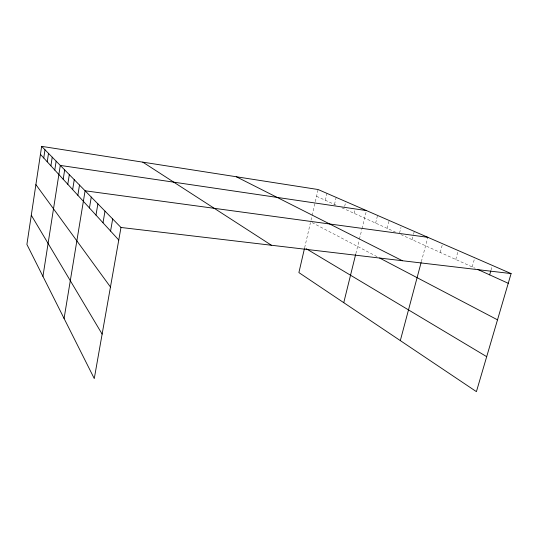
<?xml version="1.0" encoding="UTF-8"?>
<svg xmlns="http://www.w3.org/2000/svg" width="538" height="538" viewBox="0 0 538 538"><rect width="100%" height="100%" fill="white"/><g stroke="black" fill="none" stroke-linecap="round" stroke-linejoin="round"><path stroke-width="0.4" stroke-dasharray="2.69 2.02" d="M304.636 247.783L310.446 222.651M311.004 220.244L311.926 216.256M312.114 215.456L318.113 189.524M325.335 200.277L326.949 193.371M334.501 204.44L336.176 197.392M344.663 206.39L345.82 201.589M354.118 213.344L355.013 209.665M355.847 253.667L359.223 239.995M359.418 239.181L361.818 229.457M362.02 228.643L366.479 210.587M375.632 223.109L377.555 215.415M387.192 228.354L389.189 220.479M399.546 233.062L400.998 227.419M412.121 239.666L413.298 235.167M413.5 234.413L414.287 231.414M421.341 261.724L427.845 237.319M440.239 252.43L442.599 243.741M455.747 259.471L458.215 250.547M472.196 266.929L474.778 257.763M491.019 270.143L492.149 266.209M316.546 196.289L335.981 205.106M341.879 207.782L395.544 232.14M400.844 234.548L475.229 268.307M312.067 222.591L377.535 256.922"/><path stroke-width="0.81" d="M41.641 146.356L26.9 244.454L94.271 378.57L120.983 227.473L41.641 146.356L318.113 189.524L511.1 273.58L476.412 391.644L298.893 272.591L304.447 248.583M43.746 157.997L44.99 149.779M47.23 161.803L48.514 153.384M50.902 165.818L52.233 157.183M54.775 170.055L56.147 161.192M42.939 276.384L60.29 165.422L366.479 210.587M63.195 179.262L64.674 169.907M67.788 184.278L69.321 174.655M72.657 189.605L74.257 179.699M77.842 195.274L79.503 185.065M64.076 318.469L85.098 190.788L427.845 237.319M89.456 207.964L91.265 197.09M95.979 215.106L97.882 203.855M103 222.779L104.997 211.131M110.572 231.058L112.677 218.979M343.755 302.679L355.652 254.467M400.312 340.608L421.126 262.517M489.661 274.857L490.79 270.93M120.983 227.473L511.1 273.58M477.509 269.343L508.249 283.297M236.276 176.746L402.37 260.728M379.653 258.032L497.509 319.834M306.035 248.617L486.688 356.66M142.792 162.146L271.441 245.261M40.437 154.372L118.763 240.015M35.891 184.621L110.458 287.01M31.291 215.24L102.133 334.098"/></g></svg>
